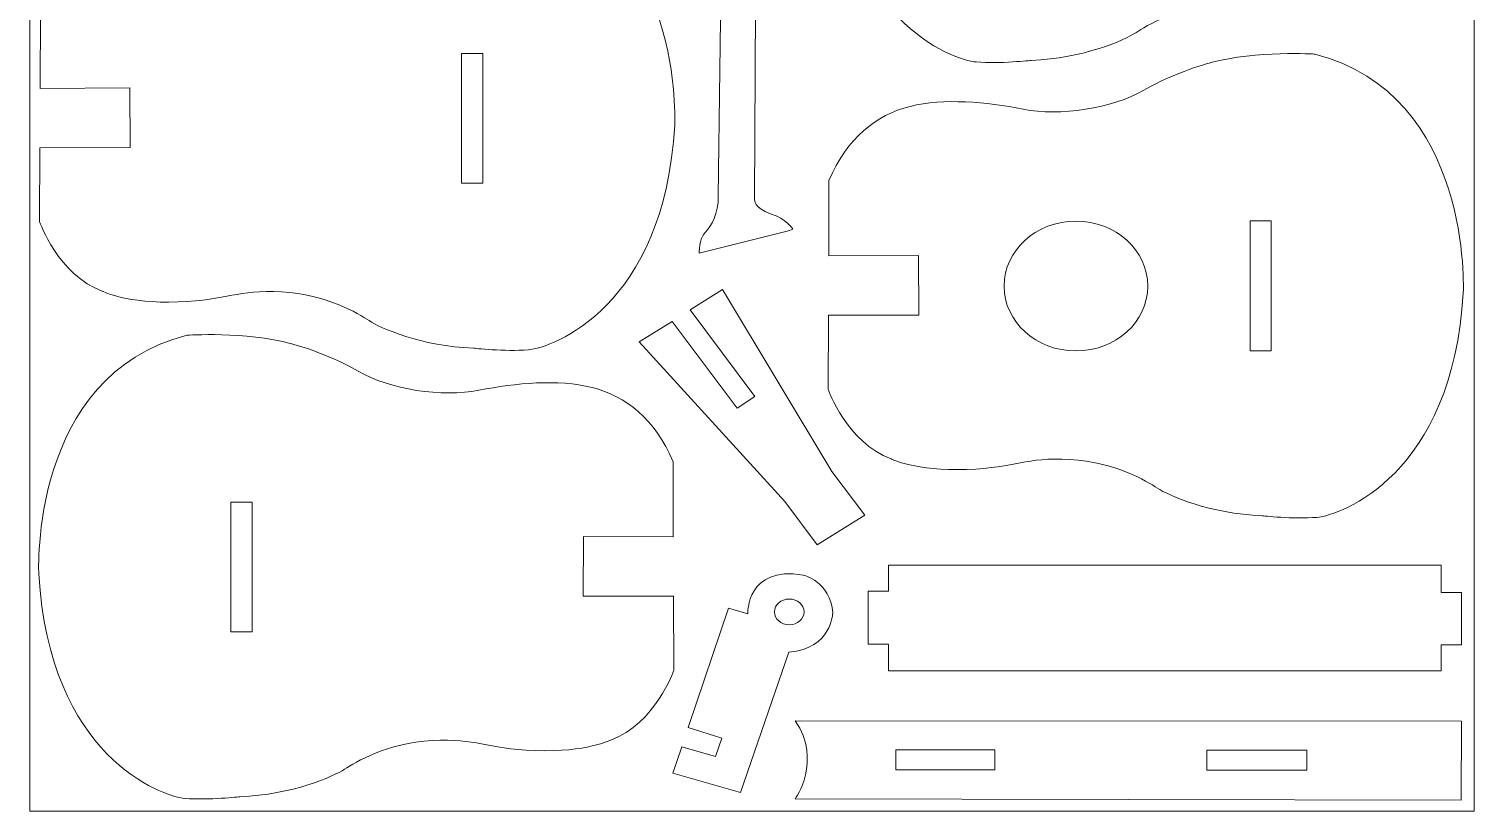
# Model space of a CAD drawing. Header units: millimetres. Extents: x -291 to 122, y -94 to 216.
# Drawn here: x -82.9 to 122.3, y -94.2 to 16.9 of the extents above; entities that cross this region are included whole.
import ezdxf

# ---------------------------------------------------------------- set-up
doc = ezdxf.new("R2010")
doc.units = ezdxf.units.MM
doc.header["$MEASUREMENT"] = 0
doc.layers.add('layer 1', color=7, linetype='Continuous')

msp = doc.modelspace()

# ---------------------------------------------------------------- linework, layer by layer
at = {"layer": 'layer 1', "color": 250, "lineweight": 20}
for points in [[(-82.7322, -94.1899), (122.2678, -94.1899), (122.2678, 216.1961), (-82.7322, 216.1961), (-82.7322, -94.1899)], [(-21.4697, -5.006), (-18.4429, -5.006), (-18.4429, 13.4346), (-21.4697, 13.4346), (-21.4697, -5.006)], [(90.458, -28.804), (93.4848, -28.804), (93.4848, -10.3634), (90.458, -10.3634), (90.458, -28.804)], [(-54.2305, -68.73), (-51.2037, -68.73), (-51.2037, -50.2894), (-54.2305, -50.2894), (-54.2305, -68.73)], [(40.1706, -88.3442), (54.2338, -88.3442), (54.2338, -85.492), (40.1706, -85.492), (40.1706, -88.3442)], [(84.339, -88.3907), (98.507, -88.3907), (98.507, -85.5269), (84.339, -85.5269), (84.339, -88.3907)]]:
    msp.add_lwpolyline(points, close=True, dxfattribs=at)
for centre, major_axis, ratio in [((65.7484, -19.6054), (10.1981, 0), 0.90410959), ((25.0596, -65.8912), (2.1071, 0), 0.86740069)]:
    msp.add_ellipse(centre, major_axis=major_axis, ratio=ratio, dxfattribs=at)
for points, knots in [([(120.8921, 49.3615), (120.8921, 49.3615), (114.2331, 49.3615), (114.2331, 49.3615), (114.2331, 49.3615), (114.2331, 49.3615), (114.2796, 40.8864), (114.2796, 40.8864), (114.2796, 40.8864), (114.2796, 40.8864), (120.9387, 40.9328), (120.9387, 40.9328), (120.9387, 40.9328), (120.9387, 40.9328), (120.9855, 30.3855), (120.9855, 30.3855), (120.9855, 30.3855), (120.9855, 30.3855), (118.332, 22.8406), (112.0222, 20.5123), (112.0222, 20.5123), (112.0222, 20.5123), (108.5995, 18.7662), (101.3351, 19.0222), (101.3351, 19.0222), (94.0707, 19.2783), (93.0929, 20.8148), (86.6666, 20.4424), (86.6666, 20.4424), (80.2403, 20.07), (75.7703, 17.3916), (74.2334, 16.3671), (74.2334, 16.3671), (72.6966, 15.3426), (66.8293, 12.7348), (59.3785, 12.4555), (59.3785, 12.4555), (59.3785, 12.4555), (54.9546, 11.9433), (51.6018, 12.2227), (51.6018, 12.2227), (48.249, 12.502), (32.3225, 18.2297), (30.8324, 44.1209), (30.8324, 44.1209), (30.8324, 44.1209), (29.4347, 72.2471), (51.88, 78.0215), (51.88, 78.0215), (51.88, 78.0215), (60.1689, 78.5803), (66.6883, 76.8108), (66.6883, 76.8108), (66.6883, 76.8108), (71.7175, 75.5068), (76.1879, 72.8992), (76.1879, 72.8992), (80.6583, 70.2916), (88.1091, 69.1738), (93.3245, 70.1983), (93.3245, 70.1983), (98.5399, 71.2228), (104.5241, 71.805), (109.3671, 70.5943), (109.3671, 70.5943), (114.2101, 69.3836), (118.3197, 66.1063), (120.8808, 60.0526), (120.8808, 60.0526), (120.8808, 60.0526), (120.8961, 49.5808), (120.8961, 49.5808), (120.8961, 49.5808), (120.8961, 49.5808), (120.8921, 49.3615), (120.8921, 49.3615)], [0, 0, 0, 0, 0.05, 0.05, 0.05, 0.05, 0.1, 0.1, 0.1, 0.1, 0.15, 0.15, 0.15, 0.15, 0.2, 0.2, 0.2, 0.2, 0.25, 0.25, 0.25, 0.25, 0.3, 0.3, 0.3, 0.3, 0.35, 0.35, 0.35, 0.35, 0.4, 0.4, 0.4, 0.4, 0.45, 0.45, 0.45, 0.45, 0.5, 0.5, 0.5, 0.5, 0.55, 0.55, 0.55, 0.55, 0.6, 0.6, 0.6, 0.6, 0.65, 0.65, 0.65, 0.65, 0.7, 0.7, 0.7, 0.7, 0.75, 0.75, 0.75, 0.75, 0.8, 0.8, 0.8, 0.8, 0.85, 0.85, 0.85, 0.85, 0.9, 0.9, 0.9, 0.9, 1, 1, 1, 1]), ([(24.5708, -11.835), (24.5708, -11.835), (12.2772, -14.9549), (12.2772, -14.9549), (12.2772, -14.9549), (12.2772, -14.9549), (12.2306, -12.9059), (13.1153, -11.9979), (13.1153, -11.9979), (14.0001, -11.09), (15.071, -9.2738), (14.9547, -6.829), (14.9547, -6.829), (14.9547, -6.829), (15.4316, 29.0044), (15.4316, 29.0044), (15.4316, 29.0044), (15.4316, 29.0044), (6.1881, 31.2982), (9.1683, 40.3091), (9.1683, 40.3091), (9.1683, 40.3091), (11.5896, 46.317), (19.4129, 45.3622), (19.4129, 45.3622), (19.4129, 45.3622), (26.747, 44.1982), (26.6773, 36.5844), (26.6773, 36.5844), (26.6773, 36.5844), (26.4681, 31.2757), (20.3211, 29.2035), (20.3211, 29.2035), (20.3211, 29.2035), (20.122, -7.2931), (20.122, -7.2931), (20.122, -7.2931), (20.122, -7.2931), (20.0638, -8.5735), (22.3805, -9.3303), (22.3805, -9.3303), (24.6972, -10.0871), (25.5124, -11.4145), (25.5589, -11.5424), (25.5589, -11.5424), (25.5589, -11.5424), (25.1048, -11.7054), (25.1048, -11.7054), (25.1048, -11.7054), (25.1048, -11.7054), (24.5708, -11.835), (24.5708, -11.835)], [0, 0, 0, 0, 0.07142857, 0.07142857, 0.07142857, 0.07142857, 0.14285714, 0.14285714, 0.14285714, 0.14285714, 0.21428571, 0.21428571, 0.21428571, 0.21428571, 0.28571429, 0.28571429, 0.28571429, 0.28571429, 0.35714286, 0.35714286, 0.35714286, 0.35714286, 0.42857143, 0.42857143, 0.42857143, 0.42857143, 0.5, 0.5, 0.5, 0.5, 0.57142857, 0.57142857, 0.57142857, 0.57142857, 0.64285714, 0.64285714, 0.64285714, 0.64285714, 0.71428571, 0.71428571, 0.71428571, 0.71428571, 0.78571429, 0.78571429, 0.78571429, 0.78571429, 0.85714286, 0.85714286, 0.85714286, 0.85714286, 1, 1, 1, 1]), ([(-81.2559, 8.4772), (-81.2559, 8.4772), (-68.5316, 8.5355), (-68.5316, 8.5355), (-68.5316, 8.5355), (-68.5316, 8.5355), (-68.4973, 0.0718), (-68.4973, 0.0718), (-68.4973, 0.0718), (-68.4973, 0.0718), (-81.3025, 0.0486), (-81.3025, 0.0486), (-81.3025, 0.0486), (-81.3025, 0.0486), (-81.3494, -10.4988), (-81.3494, -10.4988), (-81.3494, -10.4988), (-81.3494, -10.4988), (-78.6958, -18.0437), (-72.386, -20.372), (-72.386, -20.372), (-72.386, -20.372), (-68.9633, -22.1181), (-61.6989, -21.862), (-61.6989, -21.862), (-54.4345, -21.606), (-53.4567, -20.0695), (-47.0304, -20.4419), (-47.0304, -20.4419), (-40.6041, -20.8143), (-36.1341, -23.4927), (-34.5972, -24.5172), (-34.5972, -24.5172), (-33.0604, -25.5417), (-27.1931, -28.1495), (-19.7423, -28.4288), (-19.7423, -28.4288), (-19.7423, -28.4288), (-15.3184, -28.9409), (-11.9656, -28.6616), (-11.9656, -28.6616), (-8.6128, -28.3823), (7.3136, -22.6546), (8.8038, 3.2366), (8.8038, 3.2366), (8.8038, 3.2366), (10.2015, 31.3628), (-12.2438, 37.1372), (-12.2438, 37.1372), (-12.2438, 37.1372), (-20.5327, 37.696), (-27.0521, 35.9265), (-27.0521, 35.9265), (-27.0521, 35.9265), (-32.0813, 34.6225), (-36.5517, 32.0149), (-36.5517, 32.0149), (-41.0221, 29.4073), (-48.4729, 28.2895), (-53.6883, 29.314), (-53.6883, 29.314), (-58.9037, 30.3385), (-64.8879, 30.9207), (-69.7309, 29.71), (-69.7309, 29.71), (-74.5739, 28.4993), (-78.6835, 25.222), (-81.2446, 19.1683), (-81.2446, 19.1683), (-81.2446, 19.1683), (-81.2599, 8.6965), (-81.2599, 8.6965), (-81.2599, 8.6965), (-81.2599, 8.6965), (-81.2559, 8.4772), (-81.2559, 8.4772)], [0, 0, 0, 0, 0.05, 0.05, 0.05, 0.05, 0.1, 0.1, 0.1, 0.1, 0.15, 0.15, 0.15, 0.15, 0.2, 0.2, 0.2, 0.2, 0.25, 0.25, 0.25, 0.25, 0.3, 0.3, 0.3, 0.3, 0.35, 0.35, 0.35, 0.35, 0.4, 0.4, 0.4, 0.4, 0.45, 0.45, 0.45, 0.45, 0.5, 0.5, 0.5, 0.5, 0.55, 0.55, 0.55, 0.55, 0.6, 0.6, 0.6, 0.6, 0.65, 0.65, 0.65, 0.65, 0.7, 0.7, 0.7, 0.7, 0.75, 0.75, 0.75, 0.75, 0.8, 0.8, 0.8, 0.8, 0.85, 0.85, 0.85, 0.85, 0.9, 0.9, 0.9, 0.9, 1, 1, 1, 1]), ([(30.6718, -15.3208), (30.6718, -15.3208), (43.3961, -15.2626), (43.3961, -15.2626), (43.3961, -15.2626), (43.3961, -15.2626), (43.4304, -23.7262), (43.4304, -23.7262), (43.4304, -23.7262), (43.4304, -23.7262), (30.6252, -23.7495), (30.6252, -23.7495), (30.6252, -23.7495), (30.6252, -23.7495), (30.5784, -34.2968), (30.5784, -34.2968), (30.5784, -34.2968), (30.5784, -34.2968), (33.2319, -41.8417), (39.5417, -44.17), (39.5417, -44.17), (39.5417, -44.17), (42.9644, -45.9161), (50.2288, -45.66), (50.2288, -45.66), (57.4932, -45.404), (58.471, -43.8675), (64.8973, -44.2399), (64.8973, -44.2399), (71.3236, -44.6123), (75.7937, -47.2907), (77.3305, -48.3152), (77.3305, -48.3152), (78.8673, -49.3397), (84.7346, -51.9475), (92.1854, -52.2268), (92.1854, -52.2268), (92.1854, -52.2268), (96.6094, -52.7389), (99.9622, -52.4596), (99.9622, -52.4596), (103.315, -52.1803), (119.2414, -46.4526), (120.7316, -20.5614), (120.7316, -20.5614), (120.7316, -20.5614), (122.1292, 7.5648), (99.6839, 13.3392), (99.6839, 13.3392), (99.6839, 13.3392), (91.395, 13.898), (84.8756, 12.1285), (84.8756, 12.1285), (84.8756, 12.1285), (79.8464, 10.8245), (75.376, 8.2169), (75.376, 8.2169), (70.9056, 5.6093), (63.4548, 4.4915), (58.2394, 5.516), (58.2394, 5.516), (53.024, 6.5405), (47.0398, 7.1227), (42.1968, 5.912), (42.1968, 5.912), (37.3539, 4.7013), (33.2443, 1.424), (30.6831, -4.6297), (30.6831, -4.6297), (30.6831, -4.6297), (30.6678, -15.1015), (30.6678, -15.1015), (30.6678, -15.1015), (30.6678, -15.1015), (30.6718, -15.3208), (30.6718, -15.3208)], [0, 0, 0, 0, 0.05, 0.05, 0.05, 0.05, 0.1, 0.1, 0.1, 0.1, 0.15, 0.15, 0.15, 0.15, 0.2, 0.2, 0.2, 0.2, 0.25, 0.25, 0.25, 0.25, 0.3, 0.3, 0.3, 0.3, 0.35, 0.35, 0.35, 0.35, 0.4, 0.4, 0.4, 0.4, 0.45, 0.45, 0.45, 0.45, 0.5, 0.5, 0.5, 0.5, 0.55, 0.55, 0.55, 0.55, 0.6, 0.6, 0.6, 0.6, 0.65, 0.65, 0.65, 0.65, 0.7, 0.7, 0.7, 0.7, 0.75, 0.75, 0.75, 0.75, 0.8, 0.8, 0.8, 0.8, 0.85, 0.85, 0.85, 0.85, 0.9, 0.9, 0.9, 0.9, 1, 1, 1, 1]), ([(29.0227, -56.3668), (29.0227, -56.3668), (35.775, -52.1293), (35.775, -52.1293), (35.775, -52.1293), (35.775, -52.1293), (31.1184, -45.9358), (31.1184, -45.9358), (31.1184, -45.9358), (31.1184, -45.9358), (15.5885, -20.1024), (15.5885, -20.1024), (15.5885, -20.1024), (15.5885, -20.1024), (10.9899, -22.9663), (10.9899, -22.9663), (10.9899, -22.9663), (10.9899, -22.9663), (20.1631, -35.3067), (20.1631, -35.3067), (20.1631, -35.3067), (20.1631, -35.3067), (17.6718, -36.9598), (17.6718, -36.9598), (17.6718, -36.9598), (17.6718, -36.9598), (8.4515, -24.6427), (8.4515, -24.6427), (8.4515, -24.6427), (8.4515, -24.6427), (3.7713, -27.541), (3.7713, -27.541), (3.7713, -27.541), (3.7713, -27.541), (24.4233, -50.2192), (24.4233, -50.2192), (24.4233, -50.2192), (24.4233, -50.2192), (29.0227, -56.3668), (29.0227, -56.3668)], [0, 0, 0, 0, 0.09090909, 0.09090909, 0.09090909, 0.09090909, 0.18181818, 0.18181818, 0.18181818, 0.18181818, 0.27272727, 0.27272727, 0.27272727, 0.27272727, 0.36363636, 0.36363636, 0.36363636, 0.36363636, 0.45454545, 0.45454545, 0.45454545, 0.45454545, 0.54545455, 0.54545455, 0.54545455, 0.54545455, 0.63636364, 0.63636364, 0.63636364, 0.63636364, 0.72727273, 0.72727273, 0.72727273, 0.72727273, 0.81818182, 0.81818182, 0.81818182, 0.81818182, 1, 1, 1, 1]), ([(8.5824, -55.2468), (8.5824, -55.2468), (-4.1418, -55.1885), (-4.1418, -55.1885), (-4.1418, -55.1885), (-4.1418, -55.1885), (-4.1762, -63.6522), (-4.1762, -63.6522), (-4.1762, -63.6522), (-4.1762, -63.6522), (8.6291, -63.6754), (8.6291, -63.6754), (8.6291, -63.6754), (8.6291, -63.6754), (8.6759, -74.2227), (8.6759, -74.2227), (8.6759, -74.2227), (8.6759, -74.2227), (6.0223, -81.7677), (-0.2874, -84.096), (-0.2874, -84.096), (-0.2874, -84.096), (-3.7101, -85.8421), (-10.9745, -85.586), (-10.9745, -85.586), (-18.2389, -85.3299), (-19.2168, -83.7934), (-25.6431, -84.1659), (-25.6431, -84.1659), (-32.0693, -84.5383), (-36.5394, -87.2166), (-38.0762, -88.2411), (-38.0762, -88.2411), (-39.6131, -89.2656), (-45.4804, -91.8734), (-52.9312, -92.1527), (-52.9312, -92.1527), (-52.9312, -92.1527), (-57.3551, -92.6649), (-60.7079, -92.3856), (-60.7079, -92.3856), (-64.0607, -92.1063), (-79.9871, -86.3785), (-81.4773, -60.4873), (-81.4773, -60.4873), (-81.4773, -60.4873), (-82.8749, -32.3611), (-60.4296, -26.5868), (-60.4296, -26.5868), (-60.4296, -26.5868), (-52.1407, -26.028), (-45.6213, -27.7975), (-45.6213, -27.7975), (-45.6213, -27.7975), (-40.5921, -29.1014), (-36.1217, -31.7091), (-36.1217, -31.7091), (-31.6513, -34.3167), (-24.2006, -35.4344), (-18.9852, -34.41), (-18.9852, -34.41), (-13.7697, -33.3855), (-7.7856, -32.8032), (-2.9426, -34.014), (-2.9426, -34.014), (1.9004, -35.2247), (6.01, -38.502), (8.5712, -44.5556), (8.5712, -44.5556), (8.5712, -44.5556), (8.5865, -55.0275), (8.5865, -55.0275), (8.5865, -55.0275), (8.5865, -55.0275), (8.5824, -55.2468), (8.5824, -55.2468)], [0, 0, 0, 0, 0.05, 0.05, 0.05, 0.05, 0.1, 0.1, 0.1, 0.1, 0.15, 0.15, 0.15, 0.15, 0.2, 0.2, 0.2, 0.2, 0.25, 0.25, 0.25, 0.25, 0.3, 0.3, 0.3, 0.3, 0.35, 0.35, 0.35, 0.35, 0.4, 0.4, 0.4, 0.4, 0.45, 0.45, 0.45, 0.45, 0.5, 0.5, 0.5, 0.5, 0.55, 0.55, 0.55, 0.55, 0.6, 0.6, 0.6, 0.6, 0.65, 0.65, 0.65, 0.65, 0.7, 0.7, 0.7, 0.7, 0.75, 0.75, 0.75, 0.75, 0.8, 0.8, 0.8, 0.8, 0.85, 0.85, 0.85, 0.85, 0.9, 0.9, 0.9, 0.9, 1, 1, 1, 1]), ([(18.1403, -91.5533), (18.1403, -91.5533), (8.5242, -88.7825), (8.5242, -88.7825), (8.5242, -88.7825), (8.5242, -88.7825), (9.828, -85.0571), (9.828, -85.0571), (9.828, -85.0571), (9.828, -85.0571), (14.5779, -86.4308), (14.5779, -86.4308), (14.5779, -86.4308), (14.5779, -86.4308), (15.486, -83.823), (15.486, -83.823), (15.486, -83.823), (15.486, -83.823), (10.6895, -82.3328), (10.6895, -82.3328), (10.6895, -82.3328), (10.6895, -82.3328), (16.4403, -65.3472), (16.4403, -65.3472), (16.4403, -65.3472), (16.4403, -65.3472), (19.1644, -66.1621), (19.1644, -66.1621), (19.1644, -66.1621), (19.1644, -66.1621), (18.9316, -59.2816), (27.0343, -60.6552), (27.0343, -60.6552), (27.0343, -60.6552), (30.946, -61.5865), (31.2254, -66.0104), (31.2254, -66.0104), (31.2254, -66.0104), (31.1323, -71.1559), (25.0087, -71.5984), (25.0087, -71.5984), (25.0087, -71.5984), (22.5753, -78.6294), (22.5753, -78.6294), (22.5753, -78.6294), (22.5753, -78.6294), (18.1403, -91.5533), (18.1403, -91.5533)], [0, 0, 0, 0, 0.07692308, 0.07692308, 0.07692308, 0.07692308, 0.15384615, 0.15384615, 0.15384615, 0.15384615, 0.23076923, 0.23076923, 0.23076923, 0.23076923, 0.30769231, 0.30769231, 0.30769231, 0.30769231, 0.38461538, 0.38461538, 0.38461538, 0.38461538, 0.46153846, 0.46153846, 0.46153846, 0.46153846, 0.53846154, 0.53846154, 0.53846154, 0.53846154, 0.61538462, 0.61538462, 0.61538462, 0.61538462, 0.69230769, 0.69230769, 0.69230769, 0.69230769, 0.76923077, 0.76923077, 0.76923077, 0.76923077, 0.84615385, 0.84615385, 0.84615385, 0.84615385, 1, 1, 1, 1]), ([(39.1579, -59.2448), (39.1579, -59.2448), (117.6, -59.2448), (117.6, -59.2448), (117.6, -59.2448), (117.6, -59.2448), (117.6, -63.156), (117.6, -63.156), (117.6, -63.156), (117.6, -63.156), (120.4871, -63.156), (120.4871, -63.156), (120.4871, -63.156), (120.4871, -63.156), (120.4871, -70.5836), (120.4871, -70.5836), (120.4871, -70.5836), (120.4871, -70.5836), (117.6, -70.5836), (117.6, -70.5836), (117.6, -70.5836), (117.6, -70.5836), (117.6, -74.2393), (117.6, -74.2393), (117.6, -74.2393), (117.6, -74.2393), (39.1579, -74.2393), (39.1579, -74.2393), (39.1579, -74.2393), (39.1579, -74.2393), (39.1579, -70.4671), (39.1579, -70.4671), (39.1579, -70.4671), (39.1579, -70.4671), (36.2598, -70.4671), (36.2598, -70.4671), (36.2598, -70.4671), (36.2598, -70.4671), (36.2598, -62.9696), (36.2598, -62.9696), (36.2598, -62.9696), (36.2598, -62.9696), (39.1579, -62.9696), (39.1579, -62.9696), (39.1579, -62.9696), (39.1579, -62.9696), (39.1579, -59.2448), (39.1579, -59.2448)], [0, 0, 0, 0, 0.07692308, 0.07692308, 0.07692308, 0.07692308, 0.15384615, 0.15384615, 0.15384615, 0.15384615, 0.23076923, 0.23076923, 0.23076923, 0.23076923, 0.30769231, 0.30769231, 0.30769231, 0.30769231, 0.38461538, 0.38461538, 0.38461538, 0.38461538, 0.46153846, 0.46153846, 0.46153846, 0.46153846, 0.53846154, 0.53846154, 0.53846154, 0.53846154, 0.61538462, 0.61538462, 0.61538462, 0.61538462, 0.69230769, 0.69230769, 0.69230769, 0.69230769, 0.76923077, 0.76923077, 0.76923077, 0.76923077, 0.84615385, 0.84615385, 0.84615385, 0.84615385, 1, 1, 1, 1]), ([(120.4289, -92.6212), (120.4289, -92.6212), (25.8989, -92.4553), (25.8989, -92.4553), (25.8989, -92.4553), (25.8989, -92.4553), (29.7866, -87.0355), (25.8982, -81.3544), (25.8982, -81.3544), (25.8982, -81.3544), (120.4692, -81.4294), (120.4692, -81.4294), (120.4692, -81.4294), (120.4692, -81.4294), (120.4289, -92.6212), (120.4289, -92.6212)], [0, 0, 0, 0, 0.2, 0.2, 0.2, 0.2, 0.4, 0.4, 0.4, 0.4, 0.6, 0.6, 0.6, 0.6, 1, 1, 1, 1])]:
    msp.add_open_spline(points, degree=3, knots=knots, dxfattribs=at)

doc.saveas('drawing.dxf')
